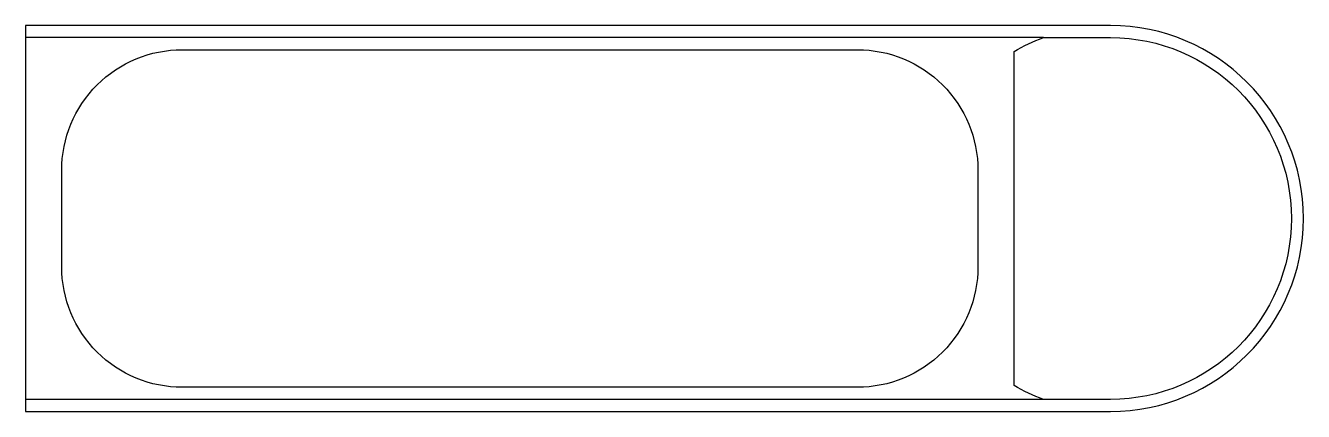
# Model space of a CAD drawing. Header units: millimetres. Extents: x -90 to 16, y 0 to 32.
import ezdxf

# ---------------------------------------------------------------- set-up
doc = ezdxf.new("R2010")
doc.units = ezdxf.units.MM
doc.layers.get('0').update_dxf_attribs({"linetype": 'CONTINUOUS'})

msp = doc.modelspace()

# ---------------------------------------------------------------- linework, layer by layer
for p, q in [((-5.57, 31), (-90, 31)), ((-5.57, 31), (-90, 31)), ((-5.57, 1), (-90, 1)), ((-5.57, 1), (-90, 1))]:
    msp.add_line(p, q)
for points in [[(0, 32), (-90, 32), (-90, 0), (0, 0, 1)], [(0, 0, 1), (0, 32), (-90, 32), (-90, 0)], [(-5.57, 31), (0, 31, -1), (0, 1), (-5.57, 1, -0.042069), (-8, 2.14), (-8, 29.86, -0.042069)], [(-5.57, 31), (0, 31, -1), (0, 1), (-5.57, 1, -0.042069), (-8, 2.14), (-8, 29.86, -0.042069)], [(-21, 2), (-77, 2, -0.414214), (-87, 12), (-87, 20, -0.414214), (-77, 30), (-21, 30, -0.414214), (-11, 20), (-11, 12, -0.414214)], [(-11, 20), (-11, 12, -0.414214), (-21, 2), (-77, 2, -0.414214), (-87, 12), (-87, 20, -0.414214), (-77, 30), (-21, 30, -0.414214)]]:
    msp.add_lwpolyline(points, format="xyb", close=True)

doc.saveas('drawing.dxf')
